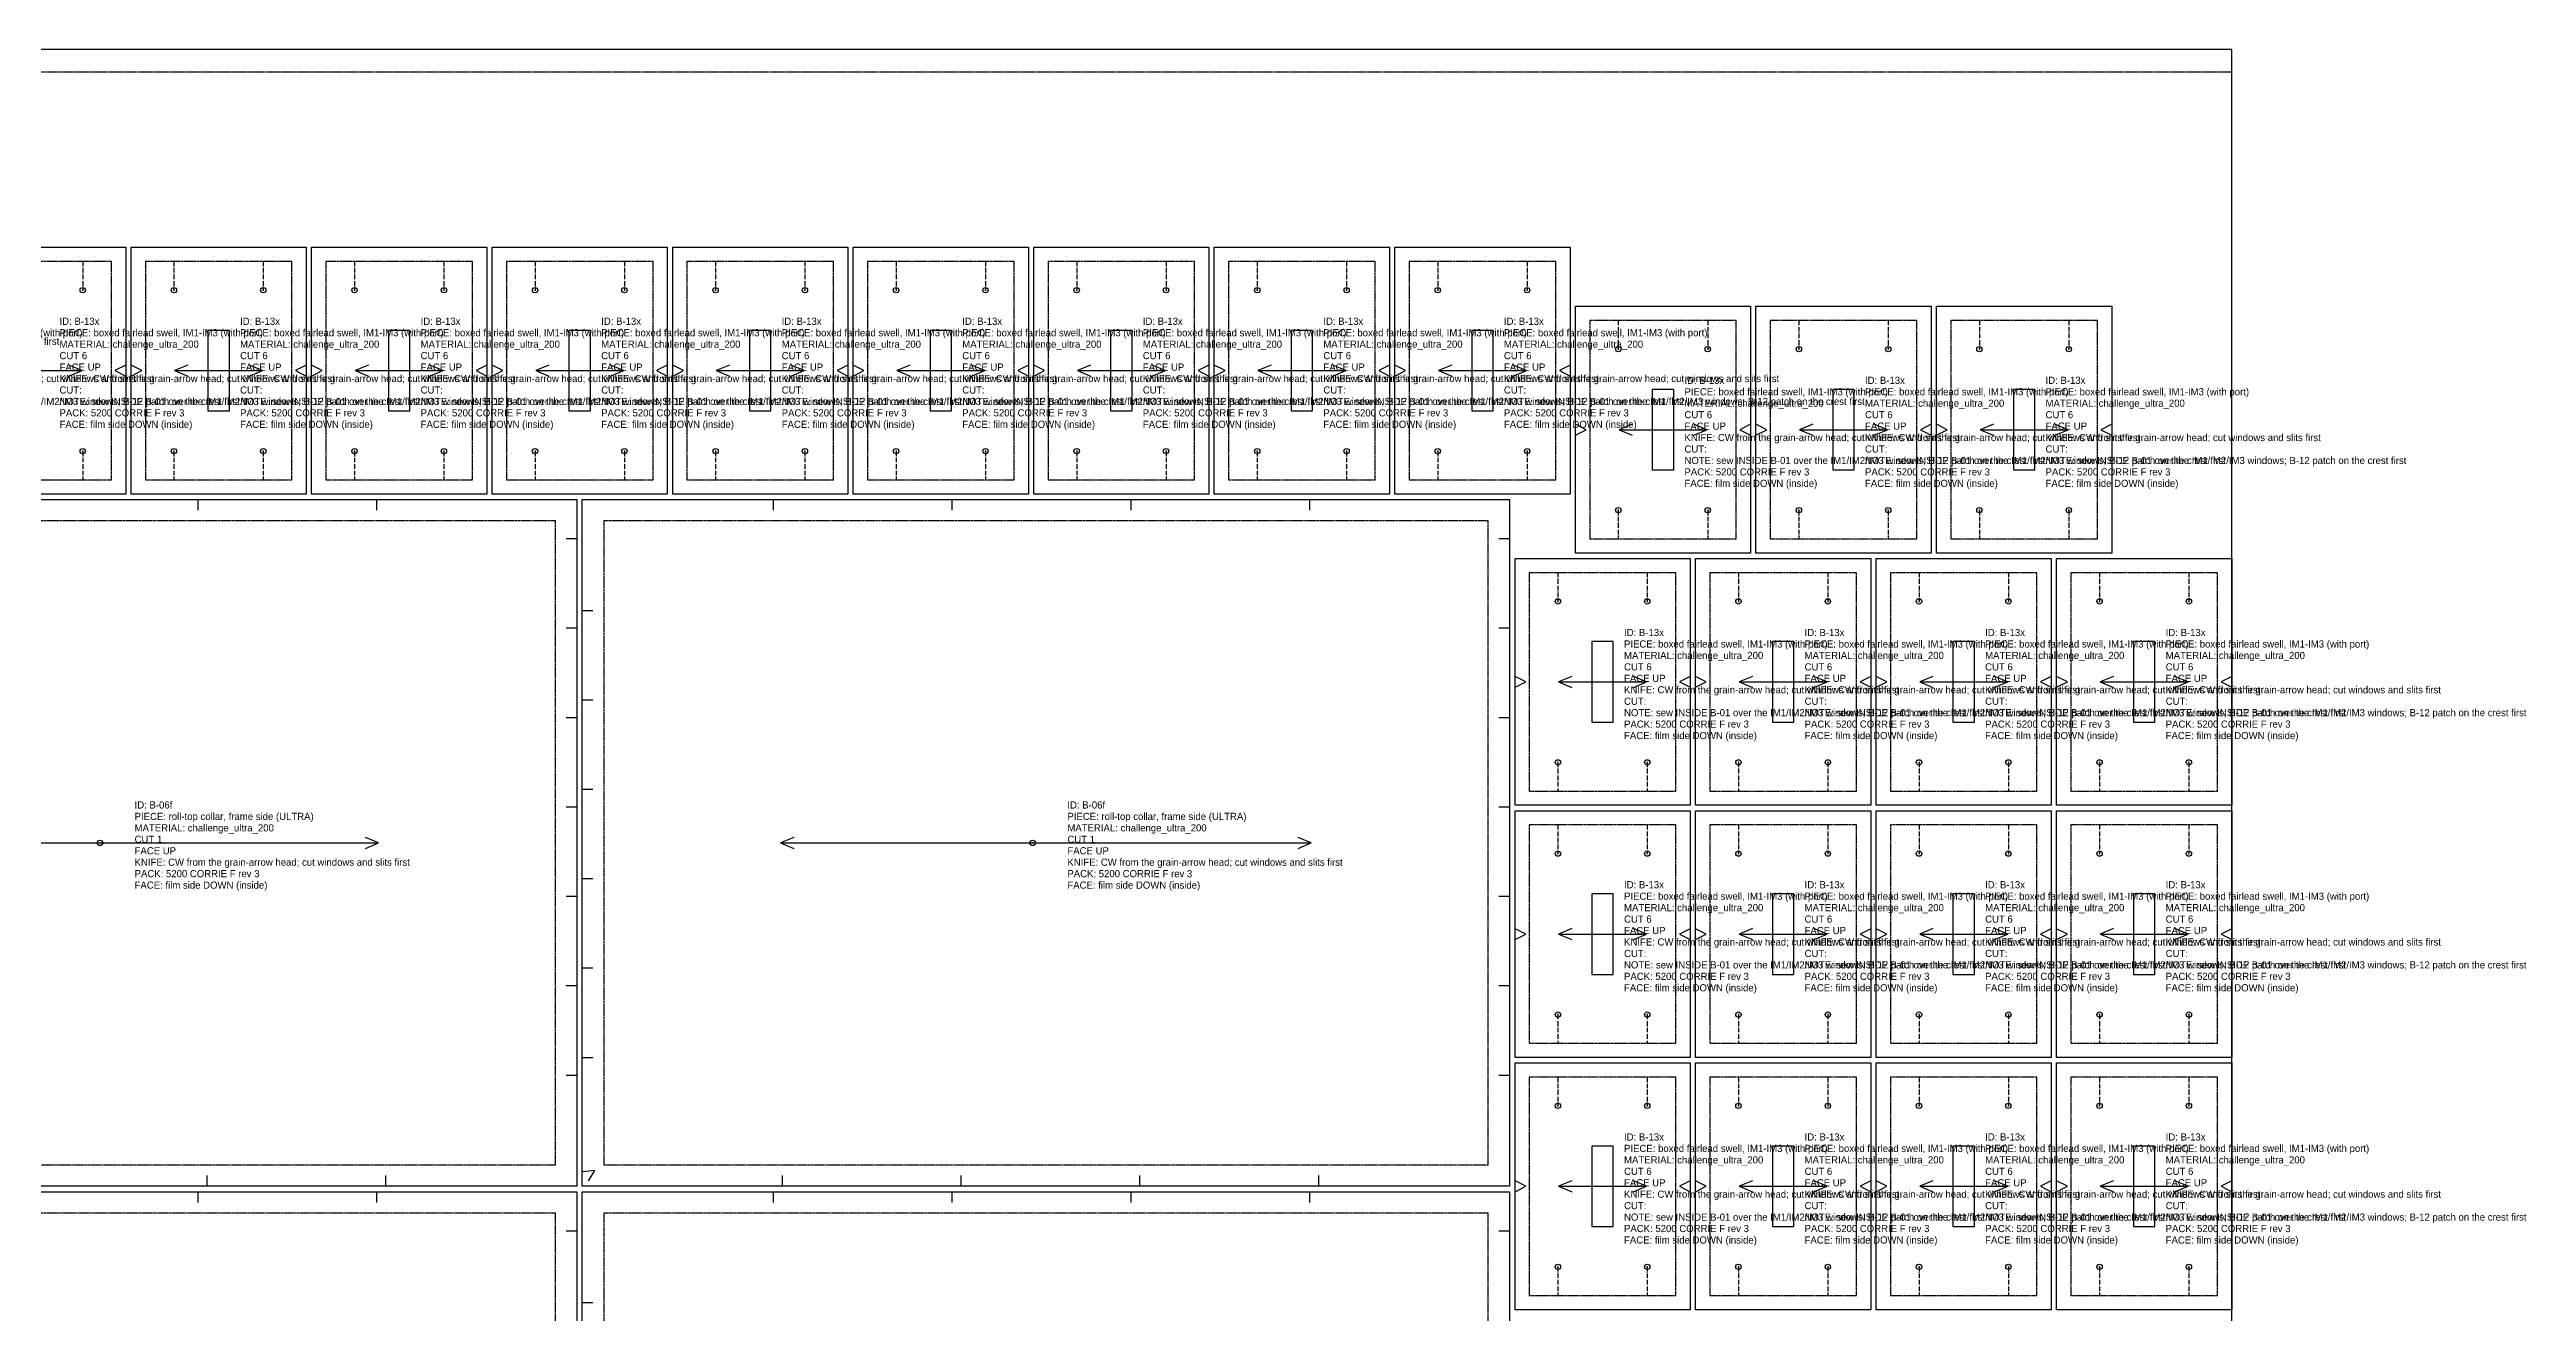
# Model space of a CAD drawing. Header units: millimetres. Extents: x 0 to 4891, y -22 to 1422.
# Drawn here: x 3505 to 4891, y 716 to 1422 of the extents above; entities that cross this region are included whole.
import ezdxf

# ---------------------------------------------------------------- set-up
doc = ezdxf.new("R2010")
doc.units = ezdxf.units.MM
doc.linetypes.add('DASHDOT', pattern=[3.556, 2.54, -0.508, 0, -0.508])
doc.linetypes.add('DASHED', pattern=[1.524, 1.27, -0.254])
for name, color, linetype in [('CUT', 7, 'Continuous'), ('DRILL', 4, 'Continuous'), ('GRAIN', 5, 'Continuous'), ('INTERNAL', 6, 'Continuous'), ('NOTCH', 1, 'Continuous'), ('SEW', 3, 'Continuous'), ('TEXT', 2, 'Continuous')]:
    doc.layers.add(name, color=color, linetype=linetype)

msp = doc.modelspace()

# ---------------------------------------------------------------- linework, layer by layer
at = {"layer": 'CUT'}
for points in [[(3450, 1311.5), (3548, 1311.5), (3548, 1173.5), (3450, 1173.5)], [(3551, 1311.5), (3649, 1311.5), (3649, 1173.5), (3551, 1173.5)], [(3652, 1311.5), (3750, 1311.5), (3750, 1173.5), (3652, 1173.5)], [(3753, 1311.5), (3851, 1311.5), (3851, 1173.5), (3753, 1173.5)], [(3854, 1311.5), (3952, 1311.5), (3952, 1173.5), (3854, 1173.5)], [(3955, 1311.5), (4053, 1311.5), (4053, 1173.5), (3955, 1173.5)], [(4056, 1311.5), (4154, 1311.5), (4154, 1173.5), (4056, 1173.5)], [(4157, 1311.5), (4255, 1311.5), (4255, 1173.5), (4157, 1173.5)], [(4258, 1311.5), (4356, 1311.5), (4356, 1173.5), (4258, 1173.5)], [(4359, 1278.5), (4457, 1278.5), (4457, 1140.5), (4359, 1140.5)], [(4460, 1278.5), (4558, 1278.5), (4558, 1140.5), (4460, 1140.5)], [(4561, 1278.5), (4659, 1278.5), (4659, 1140.5), (4561, 1140.5)], [(3281.6, 1170.5), (3800.4, 1170.5), (3800.4, 786.5), (3281.6, 786.5)], [(3803.4, 1170.5), (4322.2, 1170.5), (4322.2, 786.5), (3803.4, 786.5)], [(4325.2, 1137.5), (4423.2, 1137.5), (4423.2, 999.5), (4325.2, 999.5)], [(4426.2, 1137.5), (4524.2, 1137.5), (4524.2, 999.5), (4426.2, 999.5)], [(4527.2, 1137.5), (4625.2, 1137.5), (4625.2, 999.5), (4527.2, 999.5)], [(4628.2, 1137.5), (4726.2, 1137.5), (4726.2, 999.5), (4628.2, 999.5)], [(4325.2, 996.5), (4423.2, 996.5), (4423.2, 858.5), (4325.2, 858.5)], [(4426.2, 996.5), (4524.2, 996.5), (4524.2, 858.5), (4426.2, 858.5)], [(4527.2, 996.5), (4625.2, 996.5), (4625.2, 858.5), (4527.2, 858.5)], [(4628.2, 996.5), (4726.2, 996.5), (4726.2, 858.5), (4628.2, 858.5)], [(4325.2, 855.5), (4423.2, 855.5), (4423.2, 717.5), (4325.2, 717.5)], [(4426.2, 855.5), (4524.2, 855.5), (4524.2, 717.5), (4426.2, 717.5)], [(4527.2, 855.5), (4625.2, 855.5), (4625.2, 717.5), (4527.2, 717.5)], [(4628.2, 855.5), (4726.2, 855.5), (4726.2, 717.5), (4628.2, 717.5)], [(3281.6, 783.5), (3800.4, 783.5), (3800.4, 399.5), (3281.6, 399.5)], [(3803.4, 783.5), (4322.2, 783.5), (4322.2, 399.5), (3803.4, 399.5)]]:
    msp.add_lwpolyline(points, close=True, dxfattribs=at)
at = {"layer": 'DRILL'}
for centre in [(3524, 1287.5), (3575, 1287.5), (3625, 1287.5), (3676, 1287.5), (3726, 1287.5), (3777, 1287.5), (3827, 1287.5), (3878, 1287.5), (3928, 1287.5), (3979, 1287.5), (4029, 1287.5), (4080, 1287.5), (4130, 1287.5), (4181, 1287.5), (4231, 1287.5), (4282, 1287.5), (4332, 1287.5), (4383, 1254.5), (4433, 1254.5), (4484, 1254.5), (4534, 1254.5), (4585, 1254.5), (4635, 1254.5), (3524, 1197.5), (3575, 1197.5), (3625, 1197.5), (3676, 1197.5), (3726, 1197.5), (3777, 1197.5), (3827, 1197.5), (3878, 1197.5), (3928, 1197.5), (3979, 1197.5), (4029, 1197.5), (4080, 1197.5), (4130, 1197.5), (4181, 1197.5), (4231, 1197.5), (4282, 1197.5), (4332, 1197.5), (4383, 1164.5), (4433, 1164.5), (4484, 1164.5), (4534, 1164.5), (4585, 1164.5), (4635, 1164.5), (4349.2, 1113.5), (4399.2, 1113.5), (4450.2, 1113.5), (4500.2, 1113.5), (4551.2, 1113.5), (4601.2, 1113.5), (4652.2, 1113.5), (4702.2, 1113.5), (4349.2, 1023.5), (4399.2, 1023.5), (4450.2, 1023.5), (4500.2, 1023.5), (4551.2, 1023.5), (4601.2, 1023.5), (4652.2, 1023.5), (4702.2, 1023.5), (3533.6, 978.5), (4055.4, 978.5), (4349.2, 972.5), (4399.2, 972.5), (4450.2, 972.5), (4500.2, 972.5), (4551.2, 972.5), (4601.2, 972.5), (4652.2, 972.5), (4702.2, 972.5), (4349.2, 882.5), (4399.2, 882.5), (4450.2, 882.5), (4500.2, 882.5), (4551.2, 882.5), (4601.2, 882.5), (4652.2, 882.5), (4702.2, 882.5), (4349.2, 831.5), (4399.2, 831.5), (4450.2, 831.5), (4500.2, 831.5), (4551.2, 831.5), (4601.2, 831.5), (4652.2, 831.5), (4702.2, 831.5), (4349.2, 741.5), (4399.2, 741.5), (4450.2, 741.5), (4500.2, 741.5), (4551.2, 741.5), (4601.2, 741.5), (4652.2, 741.5), (4702.2, 741.5)]:
    msp.add_circle(centre, 1.5, dxfattribs=at)
for p in [(3524, 1287.5), (3575, 1287.5), (3625, 1287.5), (3676, 1287.5), (3726, 1287.5), (3777, 1287.5), (3827, 1287.5), (3878, 1287.5), (3928, 1287.5), (3979, 1287.5), (4029, 1287.5), (4080, 1287.5), (4130, 1287.5), (4181, 1287.5), (4231, 1287.5), (4282, 1287.5), (4332, 1287.5), (4383, 1254.5), (4433, 1254.5), (4484, 1254.5), (4534, 1254.5), (4585, 1254.5), (4635, 1254.5), (3524, 1197.5), (3575, 1197.5), (3625, 1197.5), (3676, 1197.5), (3726, 1197.5), (3777, 1197.5), (3827, 1197.5), (3878, 1197.5), (3928, 1197.5), (3979, 1197.5), (4029, 1197.5), (4080, 1197.5), (4130, 1197.5), (4181, 1197.5), (4231, 1197.5), (4282, 1197.5), (4332, 1197.5), (4383, 1164.5), (4433, 1164.5), (4484, 1164.5), (4534, 1164.5), (4585, 1164.5), (4635, 1164.5), (4349.2, 1113.5), (4399.2, 1113.5), (4450.2, 1113.5), (4500.2, 1113.5), (4551.2, 1113.5), (4601.2, 1113.5), (4652.2, 1113.5), (4702.2, 1113.5), (4349.2, 1023.5), (4399.2, 1023.5), (4450.2, 1023.5), (4500.2, 1023.5), (4551.2, 1023.5), (4601.2, 1023.5), (4652.2, 1023.5), (4702.2, 1023.5), (3533.6, 978.5), (4055.4, 978.5), (4349.2, 972.5), (4399.2, 972.5), (4450.2, 972.5), (4500.2, 972.5), (4551.2, 972.5), (4601.2, 972.5), (4652.2, 972.5), (4702.2, 972.5), (4349.2, 882.5), (4399.2, 882.5), (4450.2, 882.5), (4500.2, 882.5), (4551.2, 882.5), (4601.2, 882.5), (4652.2, 882.5), (4702.2, 882.5), (4349.2, 831.5), (4399.2, 831.5), (4450.2, 831.5), (4500.2, 831.5), (4551.2, 831.5), (4601.2, 831.5), (4652.2, 831.5), (4702.2, 831.5), (4349.2, 741.5), (4399.2, 741.5), (4450.2, 741.5), (4500.2, 741.5), (4551.2, 741.5), (4601.2, 741.5), (4652.2, 741.5), (4702.2, 741.5)]:
    msp.add_point(p, dxfattribs=at)
at = {"layer": 'GRAIN'}
for points in [[(3474.4, 1242.5), (3523.6, 1242.5)], [(3516.2, 1239.4), (3523.6, 1242.5), (3516.2, 1245.6)], [(3582.8, 1245.6), (3575.4, 1242.5), (3582.8, 1239.4)], [(3575.4, 1242.5), (3624.6, 1242.5)], [(3617.2, 1239.4), (3624.6, 1242.5), (3617.2, 1245.6)], [(3683.8, 1245.6), (3676.4, 1242.5), (3683.8, 1239.4)], [(3676.4, 1242.5), (3725.6, 1242.5)], [(3718.2, 1239.4), (3725.6, 1242.5), (3718.2, 1245.6)], [(3784.8, 1245.6), (3777.4, 1242.5), (3784.8, 1239.4)], [(3777.4, 1242.5), (3826.6, 1242.5)], [(3819.2, 1239.4), (3826.6, 1242.5), (3819.2, 1245.6)], [(3885.8, 1245.6), (3878.4, 1242.5), (3885.8, 1239.4)], [(3878.4, 1242.5), (3927.6, 1242.5)], [(3920.2, 1239.4), (3927.6, 1242.5), (3920.2, 1245.6)], [(3986.8, 1245.6), (3979.4, 1242.5), (3986.8, 1239.4)], [(3979.4, 1242.5), (4028.6, 1242.5)], [(4021.2, 1239.4), (4028.6, 1242.5), (4021.2, 1245.6)], [(4087.8, 1245.6), (4080.4, 1242.5), (4087.8, 1239.4)], [(4080.4, 1242.5), (4129.6, 1242.5)], [(4122.2, 1239.4), (4129.6, 1242.5), (4122.2, 1245.6)], [(4188.8, 1245.6), (4181.4, 1242.5), (4188.8, 1239.4)], [(4181.4, 1242.5), (4230.6, 1242.5)], [(4223.2, 1239.4), (4230.6, 1242.5), (4223.2, 1245.6)], [(4289.8, 1245.6), (4282.4, 1242.5), (4289.8, 1239.4)], [(4282.4, 1242.5), (4331.6, 1242.5)], [(4324.2, 1239.4), (4331.6, 1242.5), (4324.2, 1245.6)], [(4390.8, 1212.6), (4383.4, 1209.5), (4390.8, 1206.4)], [(4383.4, 1209.5), (4432.6, 1209.5)], [(4425.2, 1206.4), (4432.6, 1209.5), (4425.2, 1212.6)], [(4491.8, 1212.6), (4484.4, 1209.5), (4491.8, 1206.4)], [(4484.4, 1209.5), (4533.6, 1209.5)], [(4526.2, 1206.4), (4533.6, 1209.5), (4526.2, 1212.6)], [(4592.8, 1212.6), (4585.4, 1209.5), (4592.8, 1206.4)], [(4585.4, 1209.5), (4634.6, 1209.5)], [(4627.2, 1206.4), (4634.6, 1209.5), (4627.2, 1212.6)], [(4357, 1071.6), (4349.6, 1068.5), (4357, 1065.4)], [(4349.6, 1068.5), (4398.8, 1068.5)], [(4391.4, 1065.4), (4398.8, 1068.5), (4391.4, 1071.6)], [(4458, 1071.6), (4450.6, 1068.5), (4458, 1065.4)], [(4450.6, 1068.5), (4499.8, 1068.5)], [(4492.4, 1065.4), (4499.8, 1068.5), (4492.4, 1071.6)], [(4559, 1071.6), (4551.6, 1068.5), (4559, 1065.4)], [(4551.6, 1068.5), (4600.8, 1068.5)], [(4593.4, 1065.4), (4600.8, 1068.5), (4593.4, 1071.6)], [(4660, 1071.6), (4652.6, 1068.5), (4660, 1065.4)], [(4652.6, 1068.5), (4701.8, 1068.5)], [(4694.4, 1065.4), (4701.8, 1068.5), (4694.4, 1071.6)], [(3392.6, 978.5), (3689.4, 978.5)], [(3682.1, 975.4), (3689.4, 978.5), (3682.1, 981.6)], [(3921.7, 981.6), (3914.4, 978.5), (3921.7, 975.4)], [(3914.4, 978.5), (4211.2, 978.5)], [(4203.9, 975.4), (4211.2, 978.5), (4203.9, 981.6)], [(4357, 930.6), (4349.6, 927.5), (4357, 924.4)], [(4391.4, 924.4), (4398.8, 927.5), (4391.4, 930.6)], [(4458, 930.6), (4450.6, 927.5), (4458, 924.4)], [(4492.4, 924.4), (4499.8, 927.5), (4492.4, 930.6)], [(4559, 930.6), (4551.6, 927.5), (4559, 924.4)], [(4593.4, 924.4), (4600.8, 927.5), (4593.4, 930.6)], [(4660, 930.6), (4652.6, 927.5), (4660, 924.4)], [(4694.4, 924.4), (4701.8, 927.5), (4694.4, 930.6)], [(4349.6, 927.5), (4398.8, 927.5)], [(4450.6, 927.5), (4499.8, 927.5)], [(4551.6, 927.5), (4600.8, 927.5)], [(4652.6, 927.5), (4701.8, 927.5)], [(4357, 789.6), (4349.6, 786.5), (4357, 783.4)], [(4349.6, 786.5), (4398.8, 786.5)], [(4391.4, 783.4), (4398.8, 786.5), (4391.4, 789.6)], [(4458, 789.6), (4450.6, 786.5), (4458, 783.4)], [(4450.6, 786.5), (4499.8, 786.5)], [(4492.4, 783.4), (4499.8, 786.5), (4492.4, 789.6)], [(4559, 789.6), (4551.6, 786.5), (4559, 783.4)], [(4551.6, 786.5), (4600.8, 786.5)], [(4593.4, 783.4), (4600.8, 786.5), (4593.4, 789.6)], [(4660, 789.6), (4652.6, 786.5), (4660, 783.4)], [(4652.6, 786.5), (4701.8, 786.5)], [(4694.4, 783.4), (4701.8, 786.5), (4694.4, 789.6)]]:
    msp.add_lwpolyline(points, dxfattribs=at)
at = {"layer": 'INTERNAL', "linetype": 'DASHDOT'}
for points in [[(3524, 1303.5), (3524, 1287.5)], [(3575, 1303.5), (3575, 1287.5)], [(3625, 1303.5), (3625, 1287.5)], [(3676, 1303.5), (3676, 1287.5)], [(3726, 1303.5), (3726, 1287.5)], [(3777, 1303.5), (3777, 1287.5)], [(3827, 1303.5), (3827, 1287.5)], [(3878, 1303.5), (3878, 1287.5)], [(3928, 1303.5), (3928, 1287.5)], [(3979, 1303.5), (3979, 1287.5)], [(4029, 1303.5), (4029, 1287.5)], [(4080, 1303.5), (4080, 1287.5)], [(4130, 1303.5), (4130, 1287.5)], [(4181, 1303.5), (4181, 1287.5)], [(4231, 1303.5), (4231, 1287.5)], [(4282, 1303.5), (4282, 1287.5)], [(4332, 1303.5), (4332, 1287.5)], [(4383, 1270.5), (4383, 1254.5)], [(4433, 1270.5), (4433, 1254.5)], [(4484, 1270.5), (4484, 1254.5)], [(4534, 1270.5), (4534, 1254.5)], [(4585, 1270.5), (4585, 1254.5)], [(4635, 1270.5), (4635, 1254.5)], [(3524, 1197.5), (3524, 1181.5)], [(3575, 1197.5), (3575, 1181.5)], [(3625, 1197.5), (3625, 1181.5)], [(3676, 1197.5), (3676, 1181.5)], [(3726, 1197.5), (3726, 1181.5)], [(3777, 1197.5), (3777, 1181.5)], [(3827, 1197.5), (3827, 1181.5)], [(3878, 1197.5), (3878, 1181.5)], [(3928, 1197.5), (3928, 1181.5)], [(3979, 1197.5), (3979, 1181.5)], [(4029, 1197.5), (4029, 1181.5)], [(4080, 1197.5), (4080, 1181.5)], [(4130, 1197.5), (4130, 1181.5)], [(4181, 1197.5), (4181, 1181.5)], [(4231, 1197.5), (4231, 1181.5)], [(4282, 1197.5), (4282, 1181.5)], [(4332, 1197.5), (4332, 1181.5)], [(4383, 1164.5), (4383, 1148.5)], [(4433, 1164.5), (4433, 1148.5)], [(4484, 1164.5), (4484, 1148.5)], [(4534, 1164.5), (4534, 1148.5)], [(4585, 1164.5), (4585, 1148.5)], [(4635, 1164.5), (4635, 1148.5)], [(4349.2, 1129.5), (4349.2, 1113.5)], [(4399.2, 1129.5), (4399.2, 1113.5)], [(4450.2, 1129.5), (4450.2, 1113.5)], [(4500.2, 1129.5), (4500.2, 1113.5)], [(4551.2, 1129.5), (4551.2, 1113.5)], [(4601.2, 1129.5), (4601.2, 1113.5)], [(4652.2, 1129.5), (4652.2, 1113.5)], [(4702.2, 1129.5), (4702.2, 1113.5)], [(4349.2, 1023.5), (4349.2, 1007.5)], [(4399.2, 1023.5), (4399.2, 1007.5)], [(4450.2, 1023.5), (4450.2, 1007.5)], [(4500.2, 1023.5), (4500.2, 1007.5)], [(4551.2, 1023.5), (4551.2, 1007.5)], [(4601.2, 1023.5), (4601.2, 1007.5)], [(4652.2, 1023.5), (4652.2, 1007.5)], [(4702.2, 1023.5), (4702.2, 1007.5)], [(4349.2, 988.5), (4349.2, 972.5)], [(4399.2, 988.5), (4399.2, 972.5)], [(4450.2, 988.5), (4450.2, 972.5)], [(4500.2, 988.5), (4500.2, 972.5)], [(4551.2, 988.5), (4551.2, 972.5)], [(4601.2, 988.5), (4601.2, 972.5)], [(4652.2, 988.5), (4652.2, 972.5)], [(4702.2, 988.5), (4702.2, 972.5)], [(4349.2, 882.5), (4349.2, 866.5)], [(4399.2, 882.5), (4399.2, 866.5)], [(4450.2, 882.5), (4450.2, 866.5)], [(4500.2, 882.5), (4500.2, 866.5)], [(4551.2, 882.5), (4551.2, 866.5)], [(4601.2, 882.5), (4601.2, 866.5)], [(4652.2, 882.5), (4652.2, 866.5)], [(4702.2, 882.5), (4702.2, 866.5)], [(4349.2, 847.5), (4349.2, 831.5)], [(4399.2, 847.5), (4399.2, 831.5)], [(4450.2, 847.5), (4450.2, 831.5)], [(4500.2, 847.5), (4500.2, 831.5)], [(4551.2, 847.5), (4551.2, 831.5)], [(4601.2, 847.5), (4601.2, 831.5)], [(4652.2, 847.5), (4652.2, 831.5)], [(4702.2, 847.5), (4702.2, 831.5)], [(4349.2, 741.5), (4349.2, 725.5)], [(4399.2, 741.5), (4399.2, 725.5)], [(4450.2, 741.5), (4450.2, 725.5)], [(4500.2, 741.5), (4500.2, 725.5)], [(4551.2, 741.5), (4551.2, 725.5)], [(4601.2, 741.5), (4601.2, 725.5)], [(4652.2, 741.5), (4652.2, 725.5)], [(4702.2, 741.5), (4702.2, 725.5)]]:
    msp.add_lwpolyline(points, dxfattribs=at)
at = {"layer": 'INTERNAL', "linetype": 'CONTINUOUS'}
for points in [[(3594, 1265), (3594, 1220), (3606, 1220), (3606, 1265)], [(3695, 1265), (3695, 1220), (3707, 1220), (3707, 1265)], [(3796, 1265), (3796, 1220), (3808, 1220), (3808, 1265)], [(3897, 1265), (3897, 1220), (3909, 1220), (3909, 1265)], [(3998, 1265), (3998, 1220), (4010, 1220), (4010, 1265)], [(4099, 1265), (4099, 1220), (4111, 1220), (4111, 1265)], [(4200, 1265), (4200, 1220), (4212, 1220), (4212, 1265)], [(4301, 1265), (4301, 1220), (4313, 1220), (4313, 1265)], [(4402, 1232), (4402, 1187), (4414, 1187), (4414, 1232)], [(4503, 1232), (4503, 1187), (4515, 1187), (4515, 1232)], [(4604, 1232), (4604, 1187), (4616, 1187), (4616, 1232)], [(4368.2, 1091), (4368.2, 1046), (4380.2, 1046), (4380.2, 1091)], [(4469.2, 1091), (4469.2, 1046), (4481.2, 1046), (4481.2, 1091)], [(4570.2, 1091), (4570.2, 1046), (4582.2, 1046), (4582.2, 1091)], [(4671.2, 1091), (4671.2, 1046), (4683.2, 1046), (4683.2, 1091)], [(4368.2, 950), (4368.2, 905), (4380.2, 905), (4380.2, 950)], [(4469.2, 950), (4469.2, 905), (4481.2, 905), (4481.2, 950)], [(4570.2, 950), (4570.2, 905), (4582.2, 905), (4582.2, 950)], [(4671.2, 950), (4671.2, 905), (4683.2, 905), (4683.2, 950)], [(4368.2, 809), (4368.2, 764), (4380.2, 764), (4380.2, 809)], [(4469.2, 809), (4469.2, 764), (4481.2, 764), (4481.2, 809)], [(4570.2, 809), (4570.2, 764), (4582.2, 764), (4582.2, 809)], [(4671.2, 809), (4671.2, 764), (4683.2, 764), (4683.2, 809)]]:
    msp.add_lwpolyline(points, close=True, dxfattribs=at)
at = {"layer": 'NOTCH'}
for points in [[(3548, 1245.5), (3542, 1242.5), (3548, 1239.5)], [(3551, 1239.5), (3557, 1242.5), (3551, 1245.5)], [(3649, 1245.5), (3643, 1242.5), (3649, 1239.5)], [(3652, 1239.5), (3658, 1242.5), (3652, 1245.5)], [(3750, 1245.5), (3744, 1242.5), (3750, 1239.5)], [(3753, 1239.5), (3759, 1242.5), (3753, 1245.5)], [(3851, 1245.5), (3845, 1242.5), (3851, 1239.5)], [(3854, 1239.5), (3860, 1242.5), (3854, 1245.5)], [(3952, 1245.5), (3946, 1242.5), (3952, 1239.5)], [(3955, 1239.5), (3961, 1242.5), (3955, 1245.5)], [(4053, 1245.5), (4047, 1242.5), (4053, 1239.5)], [(4056, 1239.5), (4062, 1242.5), (4056, 1245.5)], [(4154, 1245.5), (4148, 1242.5), (4154, 1239.5)], [(4157, 1239.5), (4163, 1242.5), (4157, 1245.5)], [(4255, 1245.5), (4249, 1242.5), (4255, 1239.5)], [(4258, 1239.5), (4264, 1242.5), (4258, 1245.5)], [(4356, 1245.5), (4350, 1242.5), (4356, 1239.5)], [(4359, 1206.5), (4365, 1209.5), (4359, 1212.5)], [(4457, 1212.5), (4451, 1209.5), (4457, 1206.5)], [(4460, 1206.5), (4466, 1209.5), (4460, 1212.5)], [(4558, 1212.5), (4552, 1209.5), (4558, 1206.5)], [(4561, 1206.5), (4567, 1209.5), (4561, 1212.5)], [(4659, 1212.5), (4653, 1209.5), (4659, 1206.5)], [(3588.4, 1170.5), (3588.4, 1164.5)], [(3688.4, 1170.5), (3688.4, 1164.5)], [(3910.2, 1170.5), (3910.2, 1164.5)], [(4010.2, 1170.5), (4010.2, 1164.5)], [(4110.2, 1170.5), (4110.2, 1164.5)], [(4210.2, 1170.5), (4210.2, 1164.5)], [(3800.4, 1148.5), (3794.4, 1148.5)], [(4322.2, 1148.5), (4316.2, 1148.5)], [(3803.4, 1108.5), (3809.4, 1108.5)], [(3800.4, 1098.5), (3794.4, 1098.5)], [(4322.2, 1098.5), (4316.2, 1098.5)], [(4325.2, 1065.5), (4331.2, 1068.5), (4325.2, 1071.5)], [(4423.2, 1071.5), (4417.2, 1068.5), (4423.2, 1065.5)], [(4426.2, 1065.5), (4432.2, 1068.5), (4426.2, 1071.5)], [(4524.2, 1071.5), (4518.2, 1068.5), (4524.2, 1065.5)], [(4527.2, 1065.5), (4533.2, 1068.5), (4527.2, 1071.5)], [(4625.2, 1071.5), (4619.2, 1068.5), (4625.2, 1065.5)], [(4628.2, 1065.5), (4634.2, 1068.5), (4628.2, 1071.5)], [(4726.2, 1071.5), (4720.2, 1068.5), (4726.2, 1065.5)], [(3803.4, 1058.5), (3809.4, 1058.5)], [(3800.4, 1048.5), (3794.4, 1048.5)], [(4322.2, 1048.5), (4316.2, 1048.5)], [(3800.4, 998.5), (3794.4, 998.5)], [(3803.4, 1008.5), (3809.4, 1008.5)], [(4322.2, 998.5), (4316.2, 998.5)], [(3803.4, 958.6), (3809.4, 958.6)], [(3800.4, 948.5), (3794.4, 948.5)], [(4322.2, 948.5), (4316.2, 948.5)], [(4325.2, 924.5), (4331.2, 927.5), (4325.2, 930.5)], [(4423.2, 930.5), (4417.2, 927.5), (4423.2, 924.5)], [(4426.2, 924.5), (4432.2, 927.5), (4426.2, 930.5)], [(4524.2, 930.5), (4518.2, 927.5), (4524.2, 924.5)], [(4527.2, 924.5), (4533.2, 927.5), (4527.2, 930.5)], [(4625.2, 930.5), (4619.2, 927.5), (4625.2, 924.5)], [(4628.2, 924.5), (4634.2, 927.5), (4628.2, 930.5)], [(4726.2, 930.5), (4720.2, 927.5), (4726.2, 924.5)], [(3803.4, 908.6), (3809.4, 908.6)], [(3800.4, 898.5), (3794.4, 898.5)], [(4322.2, 898.5), (4316.2, 898.5)], [(3800.4, 848.5), (3794.4, 848.5)], [(3803.4, 858.6), (3809.4, 858.6)], [(4322.2, 848.5), (4316.2, 848.5)], [(3593.6, 786.5), (3593.6, 792.5)], [(3693.6, 786.5), (3693.6, 792.5)], [(3807, 789.5), (3810.4, 795.3), (3803.7, 794.6)], [(3915.4, 786.5), (3915.4, 792.5)], [(4015.4, 786.5), (4015.4, 792.5)], [(4115.4, 786.5), (4115.4, 792.5)], [(4215.4, 786.5), (4215.4, 792.5)], [(3588.4, 783.5), (3588.4, 777.5)], [(3688.4, 783.5), (3688.4, 777.5)], [(3910.2, 783.5), (3910.2, 777.5)], [(4010.2, 783.5), (4010.2, 777.5)], [(4110.2, 783.5), (4110.2, 777.5)], [(4210.2, 783.5), (4210.2, 777.5)], [(4325.2, 783.5), (4331.2, 786.5), (4325.2, 789.5)], [(4423.2, 789.5), (4417.2, 786.5), (4423.2, 783.5)], [(4426.2, 783.5), (4432.2, 786.5), (4426.2, 789.5)], [(4524.2, 789.5), (4518.2, 786.5), (4524.2, 783.5)], [(4527.2, 783.5), (4533.2, 786.5), (4527.2, 789.5)], [(4625.2, 789.5), (4619.2, 786.5), (4625.2, 783.5)], [(4628.2, 783.5), (4634.2, 786.5), (4628.2, 789.5)], [(4726.2, 789.5), (4720.2, 786.5), (4726.2, 783.5)], [(3800.4, 761.5), (3794.4, 761.5)], [(4322.2, 761.5), (4316.2, 761.5)], [(3803.4, 721.5), (3809.4, 721.5)]]:
    msp.add_lwpolyline(points, dxfattribs=at)
at = {"layer": 'SEW', "linetype": 'DASHED'}
for points in [[(3458, 1303.5), (3458, 1181.5), (3540, 1181.5), (3540, 1303.5)], [(3559, 1303.5), (3559, 1181.5), (3641, 1181.5), (3641, 1303.5)], [(3660, 1303.5), (3660, 1181.5), (3742, 1181.5), (3742, 1303.5)], [(3761, 1303.5), (3761, 1181.5), (3843, 1181.5), (3843, 1303.5)], [(3862, 1303.5), (3862, 1181.5), (3944, 1181.5), (3944, 1303.5)], [(3963, 1303.5), (3963, 1181.5), (4045, 1181.5), (4045, 1303.5)], [(4064, 1303.5), (4064, 1181.5), (4146, 1181.5), (4146, 1303.5)], [(4165, 1303.5), (4165, 1181.5), (4247, 1181.5), (4247, 1303.5)], [(4266, 1303.5), (4266, 1181.5), (4348, 1181.5), (4348, 1303.5)], [(4367, 1270.5), (4367, 1148.5), (4449, 1148.5), (4449, 1270.5)], [(4468, 1270.5), (4468, 1148.5), (4550, 1148.5), (4550, 1270.5)], [(4569, 1270.5), (4569, 1148.5), (4651, 1148.5), (4651, 1270.5)], [(3293.6, 1158.5), (3293.6, 798.5), (3788.4, 798.5), (3788.4, 1158.5)], [(3815.4, 1158.5), (3815.4, 798.5), (4310.2, 798.5), (4310.2, 1158.5)], [(4333.2, 1129.5), (4333.2, 1007.5), (4415.2, 1007.5), (4415.2, 1129.5)], [(4434.2, 1129.5), (4434.2, 1007.5), (4516.2, 1007.5), (4516.2, 1129.5)], [(4535.2, 1129.5), (4535.2, 1007.5), (4617.2, 1007.5), (4617.2, 1129.5)], [(4636.2, 1129.5), (4636.2, 1007.5), (4718.2, 1007.5), (4718.2, 1129.5)], [(4333.2, 988.5), (4333.2, 866.5), (4415.2, 866.5), (4415.2, 988.5)], [(4434.2, 988.5), (4434.2, 866.5), (4516.2, 866.5), (4516.2, 988.5)], [(4535.2, 988.5), (4535.2, 866.5), (4617.2, 866.5), (4617.2, 988.5)], [(4636.2, 988.5), (4636.2, 866.5), (4718.2, 866.5), (4718.2, 988.5)], [(4333.2, 847.5), (4333.2, 725.5), (4415.2, 725.5), (4415.2, 847.5)], [(4434.2, 847.5), (4434.2, 725.5), (4516.2, 725.5), (4516.2, 847.5)], [(4535.2, 847.5), (4535.2, 725.5), (4617.2, 725.5), (4617.2, 847.5)], [(4636.2, 847.5), (4636.2, 725.5), (4718.2, 725.5), (4718.2, 847.5)], [(3293.6, 771.5), (3293.6, 411.5), (3788.4, 411.5), (3788.4, 771.5)], [(3815.4, 771.5), (3815.4, 411.5), (4310.2, 411.5), (4310.2, 771.5)]]:
    msp.add_lwpolyline(points, close=True, dxfattribs=at)
at = {"layer": 'TEXT', "linetype": 'DASHED'}
msp.add_line((0, 1409.5), (4726.2, 1409.5), dxfattribs=at)
at = {"layer": 'TEXT'}
msp.add_lwpolyline([(0, 0), (4726.2, 0), (4726.2, 1422), (0, 1422)], close=True, dxfattribs=at)

# ---------------------------------------------------------------- texts
for s, p in [('NOTE: sew INSIDE B-01 over the IM1/IM2/IM3 windows; B-12 patch on the crest first', (3309, 1256.9)), ('PIECE: boxed fairlead swell, IM1-IM3 (with port)', (3410, 1261.7)), ('PIECE: boxed fairlead swell, IM1-IM3 (with port)', (3511, 1261.7)), ('ID: B-13x', (3511, 1268.1)), ('PIECE: boxed fairlead swell, IM1-IM3 (with port)', (3612, 1261.7)), ('ID: B-13x', (3612, 1268.1)), ('PIECE: boxed fairlead swell, IM1-IM3 (with port)', (3713, 1261.7)), ('ID: B-13x', (3713, 1268.1)), ('PIECE: boxed fairlead swell, IM1-IM3 (with port)', (3814, 1261.7)), ('ID: B-13x', (3814, 1268.1)), ('PIECE: boxed fairlead swell, IM1-IM3 (with port)', (3915, 1261.7)), ('ID: B-13x', (3915, 1268.1)), ('PIECE: boxed fairlead swell, IM1-IM3 (with port)', (4016, 1261.7)), ('ID: B-13x', (4016, 1268.1)), ('PIECE: boxed fairlead swell, IM1-IM3 (with port)', (4117, 1261.7)), ('ID: B-13x', (4117, 1268.1)), ('PIECE: boxed fairlead swell, IM1-IM3 (with port)', (4218, 1261.7)), ('ID: B-13x', (4218, 1268.1)), ('PIECE: boxed fairlead swell, IM1-IM3 (with port)', (4319, 1261.7)), ('ID: B-13x', (4319, 1268.1)), ('CUT 6', (3511, 1248.9)), ('MATERIAL: challenge_ultra_200', (3511, 1255.3)), ('CUT 6', (3612, 1248.9)), ('MATERIAL: challenge_ultra_200', (3612, 1255.3)), ('CUT 6', (3713, 1248.9)), ('MATERIAL: challenge_ultra_200', (3713, 1255.3)), ('CUT 6', (3814, 1248.9)), ('MATERIAL: challenge_ultra_200', (3814, 1255.3)), ('CUT 6', (3915, 1248.9)), ('MATERIAL: challenge_ultra_200', (3915, 1255.3)), ('CUT 6', (4016, 1248.9)), ('MATERIAL: challenge_ultra_200', (4016, 1255.3)), ('CUT 6', (4117, 1248.9)), ('MATERIAL: challenge_ultra_200', (4117, 1255.3)), ('CUT 6', (4218, 1248.9)), ('MATERIAL: challenge_ultra_200', (4218, 1255.3)), ('CUT 6', (4319, 1248.9)), ('MATERIAL: challenge_ultra_200', (4319, 1255.3)), ('KNIFE: CW from the grain-arrow head; cut windows and slits first', (3410, 1236.1)), ('CUT: ', (3511, 1229.7)), ('FACE UP', (3511, 1242.5)), ('KNIFE: CW from the grain-arrow head; cut windows and slits first', (3511, 1236.1)), ('CUT: ', (3612, 1229.7)), ('FACE UP', (3612, 1242.5)), ('KNIFE: CW from the grain-arrow head; cut windows and slits first', (3612, 1236.1)), ('CUT: ', (3713, 1229.7)), ('FACE UP', (3713, 1242.5)), ('KNIFE: CW from the grain-arrow head; cut windows and slits first', (3713, 1236.1)), ('CUT: ', (3814, 1229.7)), ('FACE UP', (3814, 1242.5)), ('KNIFE: CW from the grain-arrow head; cut windows and slits first', (3814, 1236.1)), ('CUT: ', (3915, 1229.7)), ('FACE UP', (3915, 1242.5)), ('KNIFE: CW from the grain-arrow head; cut windows and slits first', (3915, 1236.1)), ('CUT: ', (4016, 1229.7)), ('FACE UP', (4016, 1242.5)), ('KNIFE: CW from the grain-arrow head; cut windows and slits first', (4016, 1236.1)), ('CUT: ', (4117, 1229.7)), ('FACE UP', (4117, 1242.5)), ('KNIFE: CW from the grain-arrow head; cut windows and slits first', (4117, 1236.1)), ('CUT: ', (4218, 1229.7)), ('FACE UP', (4218, 1242.5)), ('KNIFE: CW from the grain-arrow head; cut windows and slits first', (4218, 1236.1)), ('CUT: ', (4319, 1229.7)), ('FACE UP', (4319, 1242.5)), ('KNIFE: CW from the grain-arrow head; cut windows and slits first', (4319, 1236.1)), ('ID: B-13x', (4420, 1235.1)), ('ID: B-13x', (4521, 1235.1)), ('ID: B-13x', (4622, 1235.1)), ('NOTE: sew INSIDE B-01 over the IM1/IM2/IM3 windows; B-12 patch on the crest first', (3410, 1223.3)), ('NOTE: sew INSIDE B-01 over the IM1/IM2/IM3 windows; B-12 patch on the crest first', (3511, 1223.3)), ('PACK: 5200 CORRIE F rev 3', (3511, 1216.9)), ('NOTE: sew INSIDE B-01 over the IM1/IM2/IM3 windows; B-12 patch on the crest first', (3612, 1223.3)), ('PACK: 5200 CORRIE F rev 3', (3612, 1216.9)), ('NOTE: sew INSIDE B-01 over the IM1/IM2/IM3 windows; B-12 patch on the crest first', (3713, 1223.3)), ('PACK: 5200 CORRIE F rev 3', (3713, 1216.9)), ('NOTE: sew INSIDE B-01 over the IM1/IM2/IM3 windows; B-12 patch on the crest first', (3814, 1223.3)), ('PACK: 5200 CORRIE F rev 3', (3814, 1216.9)), ('NOTE: sew INSIDE B-01 over the IM1/IM2/IM3 windows; B-12 patch on the crest first', (3915, 1223.3)), ('PACK: 5200 CORRIE F rev 3', (3915, 1216.9)), ('NOTE: sew INSIDE B-01 over the IM1/IM2/IM3 windows; B-12 patch on the crest first', (4016, 1223.3)), ('PACK: 5200 CORRIE F rev 3', (4016, 1216.9)), ('NOTE: sew INSIDE B-01 over the IM1/IM2/IM3 windows; B-12 patch on the crest first', (4117, 1223.3)), ('PACK: 5200 CORRIE F rev 3', (4117, 1216.9)), ('NOTE: sew INSIDE B-01 over the IM1/IM2/IM3 windows; B-12 patch on the crest first', (4218, 1223.3)), ('PACK: 5200 CORRIE F rev 3', (4218, 1216.9)), ('NOTE: sew INSIDE B-01 over the IM1/IM2/IM3 windows; B-12 patch on the crest first', (4319, 1223.3)), ('PACK: 5200 CORRIE F rev 3', (4319, 1216.9)), ('CUT 6', (4420, 1215.9)), ('PIECE: boxed fairlead swell, IM1-IM3 (with port)', (4420, 1228.7)), ('MATERIAL: challenge_ultra_200', (4420, 1222.3)), ('CUT 6', (4521, 1215.9)), ('PIECE: boxed fairlead swell, IM1-IM3 (with port)', (4521, 1228.7)), ('MATERIAL: challenge_ultra_200', (4521, 1222.3)), ('CUT 6', (4622, 1215.9)), ('PIECE: boxed fairlead swell, IM1-IM3 (with port)', (4622, 1228.7)), ('MATERIAL: challenge_ultra_200', (4622, 1222.3)), ('FACE: film side DOWN (inside)', (3511, 1210.5)), ('FACE: film side DOWN (inside)', (3612, 1210.5)), ('FACE: film side DOWN (inside)', (3713, 1210.5)), ('FACE: film side DOWN (inside)', (3814, 1210.5)), ('FACE: film side DOWN (inside)', (3915, 1210.5)), ('FACE: film side DOWN (inside)', (4016, 1210.5)), ('FACE: film side DOWN (inside)', (4117, 1210.5)), ('FACE: film side DOWN (inside)', (4218, 1210.5)), ('FACE: film side DOWN (inside)', (4319, 1210.5)), ('FACE UP', (4420, 1209.5)), ('KNIFE: CW from the grain-arrow head; cut windows and slits first', (4420, 1203.1)), ('FACE UP', (4521, 1209.5)), ('KNIFE: CW from the grain-arrow head; cut windows and slits first', (4521, 1203.1)), ('FACE UP', (4622, 1209.5)), ('KNIFE: CW from the grain-arrow head; cut windows and slits first', (4622, 1203.1)), ('CUT: ', (4420, 1196.7)), ('NOTE: sew INSIDE B-01 over the IM1/IM2/IM3 windows; B-12 patch on the crest first', (4420, 1190.3)), ('CUT: ', (4521, 1196.7)), ('NOTE: sew INSIDE B-01 over the IM1/IM2/IM3 windows; B-12 patch on the crest first', (4521, 1190.3)), ('CUT: ', (4622, 1196.7)), ('NOTE: sew INSIDE B-01 over the IM1/IM2/IM3 windows; B-12 patch on the crest first', (4622, 1190.3)), ('PACK: 5200 CORRIE F rev 3', (4420, 1183.9)), ('FACE: film side DOWN (inside)', (4420, 1177.5)), ('PACK: 5200 CORRIE F rev 3', (4521, 1183.9)), ('FACE: film side DOWN (inside)', (4521, 1177.5)), ('PACK: 5200 CORRIE F rev 3', (4622, 1183.9)), ('FACE: film side DOWN (inside)', (4622, 1177.5)), ('ID: B-13x', (4386.2, 1094.1)), ('ID: B-13x', (4487.2, 1094.1)), ('ID: B-13x', (4588.2, 1094.1)), ('ID: B-13x', (4689.2, 1094.1)), ('PIECE: boxed fairlead swell, IM1-IM3 (with port)', (4386.2, 1087.7)), ('MATERIAL: challenge_ultra_200', (4386.2, 1081.3)), ('PIECE: boxed fairlead swell, IM1-IM3 (with port)', (4487.2, 1087.7)), ('MATERIAL: challenge_ultra_200', (4487.2, 1081.3)), ('PIECE: boxed fairlead swell, IM1-IM3 (with port)', (4588.2, 1087.7)), ('MATERIAL: challenge_ultra_200', (4588.2, 1081.3)), ('PIECE: boxed fairlead swell, IM1-IM3 (with port)', (4689.2, 1087.7)), ('MATERIAL: challenge_ultra_200', (4689.2, 1081.3)), ('CUT 6', (4386.2, 1074.9)), ('FACE UP', (4386.2, 1068.5)), ('CUT 6', (4487.2, 1074.9)), ('FACE UP', (4487.2, 1068.5)), ('CUT 6', (4588.2, 1074.9)), ('FACE UP', (4588.2, 1068.5)), ('CUT 6', (4689.2, 1074.9)), ('FACE UP', (4689.2, 1068.5)), ('CUT: ', (4386.2, 1055.7)), ('KNIFE: CW from the grain-arrow head; cut windows and slits first', (4386.2, 1062.1)), ('NOTE: sew INSIDE B-01 over the IM1/IM2/IM3 windows; B-12 patch on the crest first', (4386.2, 1049.3)), ('CUT: ', (4487.2, 1055.7)), ('KNIFE: CW from the grain-arrow head; cut windows and slits first', (4487.2, 1062.1)), ('NOTE: sew INSIDE B-01 over the IM1/IM2/IM3 windows; B-12 patch on the crest first', (4487.2, 1049.3)), ('CUT: ', (4588.2, 1055.7)), ('KNIFE: CW from the grain-arrow head; cut windows and slits first', (4588.2, 1062.1)), ('NOTE: sew INSIDE B-01 over the IM1/IM2/IM3 windows; B-12 patch on the crest first', (4588.2, 1049.3)), ('CUT: ', (4689.2, 1055.7)), ('KNIFE: CW from the grain-arrow head; cut windows and slits first', (4689.2, 1062.1)), ('NOTE: sew INSIDE B-01 over the IM1/IM2/IM3 windows; B-12 patch on the crest first', (4689.2, 1049.3)), ('PACK: 5200 CORRIE F rev 3', (4386.2, 1042.9)), ('FACE: film side DOWN (inside)', (4386.2, 1036.5)), ('PACK: 5200 CORRIE F rev 3', (4487.2, 1042.9)), ('FACE: film side DOWN (inside)', (4487.2, 1036.5)), ('PACK: 5200 CORRIE F rev 3', (4588.2, 1042.9)), ('FACE: film side DOWN (inside)', (4588.2, 1036.5)), ('PACK: 5200 CORRIE F rev 3', (4689.2, 1042.9)), ('FACE: film side DOWN (inside)', (4689.2, 1036.5)), ('ID: B-06f', (3553, 997.7)), ('ID: B-06f', (4074.8, 997.7)), ('PIECE: roll-top collar, frame side (ULTRA)', (3553, 991.3)), ('MATERIAL: challenge_ultra_200', (3553, 984.9)), ('PIECE: roll-top collar, frame side (ULTRA)', (4074.8, 991.3)), ('MATERIAL: challenge_ultra_200', (4074.8, 984.9)), ('CUT 1', (3553, 978.5)), ('FACE UP', (3553, 972.1)), ('CUT 1', (4074.8, 978.5)), ('FACE UP', (4074.8, 972.1)), ('KNIFE: CW from the grain-arrow head; cut windows and slits first', (3553, 965.7)), ('PACK: 5200 CORRIE F rev 3', (3553, 959.3)), ('FACE: film side DOWN (inside)', (3553, 952.9)), ('KNIFE: CW from the grain-arrow head; cut windows and slits first', (4074.8, 965.7)), ('PACK: 5200 CORRIE F rev 3', (4074.8, 959.3)), ('FACE: film side DOWN (inside)', (4074.8, 952.9)), ('ID: B-13x', (4386.2, 953.1)), ('ID: B-13x', (4487.2, 953.1)), ('ID: B-13x', (4588.2, 953.1)), ('ID: B-13x', (4689.2, 953.1)), ('PIECE: boxed fairlead swell, IM1-IM3 (with port)', (4386.2, 946.7)), ('MATERIAL: challenge_ultra_200', (4386.2, 940.3)), ('PIECE: boxed fairlead swell, IM1-IM3 (with port)', (4487.2, 946.7)), ('MATERIAL: challenge_ultra_200', (4487.2, 940.3)), ('PIECE: boxed fairlead swell, IM1-IM3 (with port)', (4588.2, 946.7)), ('MATERIAL: challenge_ultra_200', (4588.2, 940.3)), ('PIECE: boxed fairlead swell, IM1-IM3 (with port)', (4689.2, 946.7)), ('MATERIAL: challenge_ultra_200', (4689.2, 940.3)), ('CUT 6', (4386.2, 933.9)), ('FACE UP', (4386.2, 927.5)), ('CUT 6', (4487.2, 933.9)), ('FACE UP', (4487.2, 927.5)), ('CUT 6', (4588.2, 933.9)), ('FACE UP', (4588.2, 927.5)), ('CUT 6', (4689.2, 933.9)), ('FACE UP', (4689.2, 927.5)), ('CUT: ', (4386.2, 914.7)), ('KNIFE: CW from the grain-arrow head; cut windows and slits first', (4386.2, 921.1)), ('CUT: ', (4487.2, 914.7)), ('KNIFE: CW from the grain-arrow head; cut windows and slits first', (4487.2, 921.1)), ('CUT: ', (4588.2, 914.7)), ('KNIFE: CW from the grain-arrow head; cut windows and slits first', (4588.2, 921.1)), ('CUT: ', (4689.2, 914.7)), ('KNIFE: CW from the grain-arrow head; cut windows and slits first', (4689.2, 921.1)), ('NOTE: sew INSIDE B-01 over the IM1/IM2/IM3 windows; B-12 patch on the crest first', (4386.2, 908.3)), ('PACK: 5200 CORRIE F rev 3', (4386.2, 901.9)), ('NOTE: sew INSIDE B-01 over the IM1/IM2/IM3 windows; B-12 patch on the crest first', (4487.2, 908.3)), ('PACK: 5200 CORRIE F rev 3', (4487.2, 901.9)), ('NOTE: sew INSIDE B-01 over the IM1/IM2/IM3 windows; B-12 patch on the crest first', (4588.2, 908.3)), ('PACK: 5200 CORRIE F rev 3', (4588.2, 901.9)), ('NOTE: sew INSIDE B-01 over the IM1/IM2/IM3 windows; B-12 patch on the crest first', (4689.2, 908.3)), ('PACK: 5200 CORRIE F rev 3', (4689.2, 901.9)), ('FACE: film side DOWN (inside)', (4386.2, 895.5)), ('FACE: film side DOWN (inside)', (4487.2, 895.5)), ('FACE: film side DOWN (inside)', (4588.2, 895.5)), ('FACE: film side DOWN (inside)', (4689.2, 895.5)), ('PIECE: boxed fairlead swell, IM1-IM3 (with port)', (4386.2, 805.7)), ('ID: B-13x', (4386.2, 812.1)), ('PIECE: boxed fairlead swell, IM1-IM3 (with port)', (4487.2, 805.7)), ('ID: B-13x', (4487.2, 812.1)), ('PIECE: boxed fairlead swell, IM1-IM3 (with port)', (4588.2, 805.7)), ('ID: B-13x', (4588.2, 812.1)), ('PIECE: boxed fairlead swell, IM1-IM3 (with port)', (4689.2, 805.7)), ('ID: B-13x', (4689.2, 812.1)), ('CUT 6', (4386.2, 792.9)), ('MATERIAL: challenge_ultra_200', (4386.2, 799.3)), ('FACE UP', (4386.2, 786.5)), ('CUT 6', (4487.2, 792.9)), ('MATERIAL: challenge_ultra_200', (4487.2, 799.3)), ('FACE UP', (4487.2, 786.5)), ('CUT 6', (4588.2, 792.9)), ('MATERIAL: challenge_ultra_200', (4588.2, 799.3)), ('FACE UP', (4588.2, 786.5)), ('CUT 6', (4689.2, 792.9)), ('MATERIAL: challenge_ultra_200', (4689.2, 799.3)), ('FACE UP', (4689.2, 786.5)), ('CUT: ', (4386.2, 773.7)), ('KNIFE: CW from the grain-arrow head; cut windows and slits first', (4386.2, 780.1)), ('CUT: ', (4487.2, 773.7)), ('KNIFE: CW from the grain-arrow head; cut windows and slits first', (4487.2, 780.1)), ('CUT: ', (4588.2, 773.7)), ('KNIFE: CW from the grain-arrow head; cut windows and slits first', (4588.2, 780.1)), ('CUT: ', (4689.2, 773.7)), ('KNIFE: CW from the grain-arrow head; cut windows and slits first', (4689.2, 780.1)), ('NOTE: sew INSIDE B-01 over the IM1/IM2/IM3 windows; B-12 patch on the crest first', (4386.2, 767.3)), ('PACK: 5200 CORRIE F rev 3', (4386.2, 760.9)), ('NOTE: sew INSIDE B-01 over the IM1/IM2/IM3 windows; B-12 patch on the crest first', (4487.2, 767.3)), ('PACK: 5200 CORRIE F rev 3', (4487.2, 760.9)), ('NOTE: sew INSIDE B-01 over the IM1/IM2/IM3 windows; B-12 patch on the crest first', (4588.2, 767.3)), ('PACK: 5200 CORRIE F rev 3', (4588.2, 760.9)), ('NOTE: sew INSIDE B-01 over the IM1/IM2/IM3 windows; B-12 patch on the crest first', (4689.2, 767.3)), ('PACK: 5200 CORRIE F rev 3', (4689.2, 760.9)), ('FACE: film side DOWN (inside)', (4386.2, 754.5)), ('FACE: film side DOWN (inside)', (4487.2, 754.5)), ('FACE: film side DOWN (inside)', (4588.2, 754.5)), ('FACE: film side DOWN (inside)', (4689.2, 754.5))]:
    msp.add_text(s, height=4, dxfattribs=at).set_placement(p)

doc.saveas('drawing.dxf')
